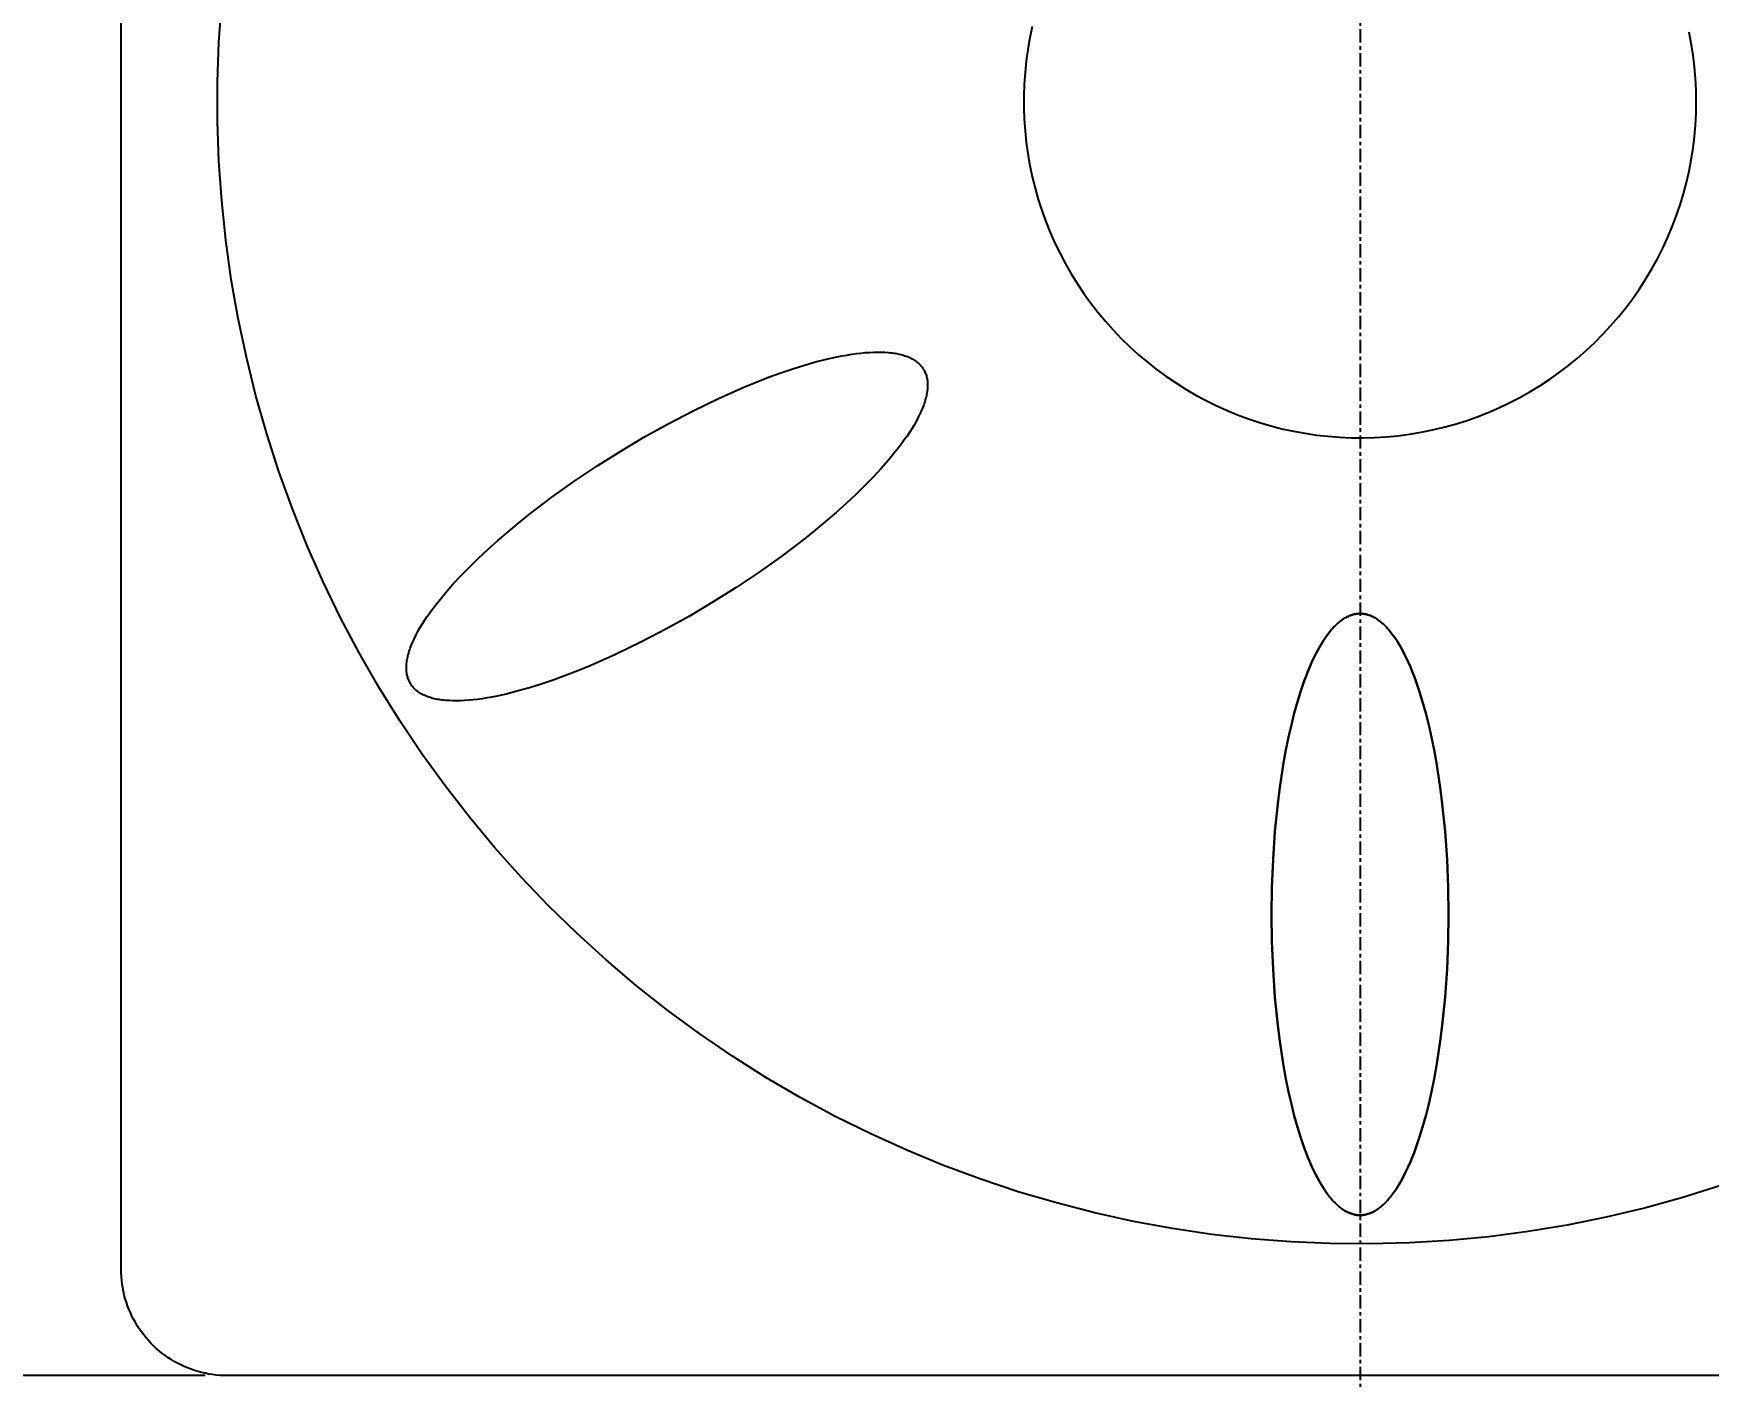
# Model space of a CAD drawing. Header units: millimetres. Extents: x 2219 to 3269, y 1238 to 2723.
# Drawn here: x 2896.67 to 2943.99, y 1645.8 to 1683.75 of the extents above; entities that cross this region are included whole.
import ezdxf

# ---------------------------------------------------------------- set-up
doc = ezdxf.new("R2010")
doc.units = ezdxf.units.MM
doc.linetypes.add('CENTER', pattern=[0.6, 0.375, -0.075, 0.075, -0.075])
for name, color, linetype in [('CEN2', 1, 'Continuous'), ('DIM2', 3, 'Continuous'), ('main', 7, 'Continuous')]:
    doc.layers.add(name, color=color, linetype=linetype)
doc.styles.get("Standard").update_dxf_attribs({"font": 'arial.ttf'})
doc.dimstyles.new('ISO-25', dxfattribs={"dimtxt": 2.5, "dimasz": 2.5, "dimexe": 1.25, "dimexo": 0.625, "dimtad": 1, "dimtxsty": 'Standard', "dimcen": 2.5, "dimadec": 0, "dimazin": 0, "dimtfac": 1, "dimtmove": 0, "dimatfit": 3, "dimfxl": 1, "dimarcsym": 0})

# ---------------------------------------------------------------- blocks, each defined once
blk = doc.blocks.new('*D37')
at = {"layer": 'Defpoints', "color": 0, "transparency": 16777216}
for p in [(2899.15, 1735.823), (2867.06, 1645.823), (2902.15, 1645.823)]:
    blk.add_point(p, dxfattribs=at)
at = {"layer": 'DIM2', "color": 0, "lineweight": -2, "transparency": 16777216}
for p, q in [((2898.525, 1735.823), (2865.81, 1735.823)), ((2867.06, 1723.823), (2867.06, 1657.823)), ((2901.525, 1645.823), (2865.81, 1645.823))]:
    blk.add_line(p, q, dxfattribs=at)
at = {"layer": 'DIM2', "color": 0, "transparency": 16777216}
for points in [[(2865.06, 1723.823), (2869.06, 1723.823), (2867.06, 1735.823)], [(2865.06, 1657.823), (2869.06, 1657.823), (2867.06, 1645.823)]]:
    blk.add_solid(points, dxfattribs=at)
at = {"layer": 'DIM2', "color": 0, "transparency": 16777216, "insert": (2854.401, 1690.823), "char_height": 15, "attachment_point": 5, "rotation": 90}
blk.add_mtext('90', dxfattribs=at)
blk = doc.blocks.new('*D49')
at = {"layer": 'Defpoints', "color": 0, "transparency": 16777216}
for p in [(2986.623, 1683.712), (2881.65, 1681.844), (2986.623, 1605.821)]:
    blk.add_point(p, dxfattribs=at)
at = {"layer": 'DIM2', "color": 0, "lineweight": -2, "transparency": 16777216}
for p, q in [((2986.623, 1683.087), (2986.623, 1604.571)), ((2881.65, 1681.219), (2881.65, 1604.571)), ((2893.65, 1605.821), (2974.623, 1605.821))]:
    blk.add_line(p, q, dxfattribs=at)
at = {"layer": 'DIM2', "color": 0, "transparency": 16777216}
for points in [[(2893.65, 1607.821), (2893.65, 1603.821), (2881.65, 1605.821)], [(2974.623, 1607.821), (2974.623, 1603.821), (2986.623, 1605.821)]]:
    blk.add_solid(points, dxfattribs=at)
at = {"layer": 'DIM2', "color": 0, "transparency": 16777216, "insert": (2934.136, 1618.48), "char_height": 15, "attachment_point": 5}
blk.add_mtext('105', dxfattribs=at)

msp = doc.modelspace()

# ---------------------------------------------------------------- linework, layer by layer
at = {"layer": 'CEN2', "linetype": 'CENTER'}
msp.add_line((2934.15, 1743.942), (2934.15, 1621.343), dxfattribs=at)
at = {"layer": 'main'}
for p, q in [((2899.15, 1648.823), (2899.15, 1735.823)), ((2901.912, 1683.502), (2901.99, 1684.62)), ((2924.891, 1683.948), (2924.822, 1683.625)), ((2943.507, 1683.463), (2943.444, 1683.787)), ((2901.873, 1682.382), (2901.912, 1683.502)), ((2924.765, 1683.301), (2924.72, 1682.974)), ((2924.822, 1683.625), (2924.765, 1683.301)), ((2943.558, 1683.137), (2943.507, 1683.463)), ((2924.72, 1682.974), (2924.686, 1682.646)), ((2943.598, 1682.81), (2943.558, 1683.137)), ((2943.627, 1682.482), (2943.598, 1682.81)), ((2901.873, 1681.262), (2901.873, 1682.382)), ((2924.663, 1682.317), (2924.651, 1681.987)), ((2924.686, 1682.646), (2924.663, 1682.317)), ((2943.644, 1682.152), (2943.627, 1682.482)), ((2924.651, 1681.987), (2924.651, 1681.658)), ((2943.65, 1681.823), (2943.644, 1682.152)), ((2943.644, 1681.493), (2943.65, 1681.823)), ((2924.651, 1681.658), (2924.663, 1681.328)), ((2924.663, 1681.328), (2924.686, 1680.999)), ((2943.627, 1681.163), (2943.644, 1681.493)), ((2901.912, 1680.142), (2901.873, 1681.262)), ((2924.686, 1680.999), (2924.72, 1680.671)), ((2943.558, 1680.508), (2943.598, 1680.835)), ((2943.598, 1680.835), (2943.627, 1681.163)), ((2924.72, 1680.671), (2924.765, 1680.345)), ((2943.507, 1680.182), (2943.558, 1680.508)), ((2901.99, 1679.024), (2901.912, 1680.142)), ((2924.765, 1680.345), (2924.822, 1680.02)), ((2924.822, 1680.02), (2924.891, 1679.697)), ((2943.444, 1679.858), (2943.507, 1680.182)), ((2924.891, 1679.697), (2924.97, 1679.377)), ((2943.286, 1679.218), (2943.371, 1679.537)), ((2943.371, 1679.537), (2943.444, 1679.858)), ((2902.107, 1677.909), (2901.99, 1679.024)), ((2924.97, 1679.377), (2925.06, 1679.06)), ((2925.06, 1679.06), (2925.162, 1678.746)), ((2943.19, 1678.903), (2943.286, 1679.218)), ((2925.162, 1678.746), (2925.274, 1678.436)), ((2942.966, 1678.282), (2943.083, 1678.591)), ((2943.083, 1678.591), (2943.19, 1678.903)), ((2925.274, 1678.436), (2925.397, 1678.13)), ((2925.397, 1678.13), (2925.53, 1677.828)), ((2942.837, 1677.979), (2942.966, 1678.282)), ((2902.262, 1676.8), (2902.107, 1677.909)), ((2925.53, 1677.828), (2925.674, 1677.532)), ((2925.674, 1677.532), (2925.828, 1677.24)), ((2942.55, 1677.385), (2942.699, 1677.679)), ((2942.699, 1677.679), (2942.837, 1677.979)), ((2925.828, 1677.24), (2925.992, 1676.954)), ((2942.222, 1676.813), (2942.391, 1677.096)), ((2942.391, 1677.096), (2942.55, 1677.385)), ((2902.455, 1675.696), (2902.262, 1676.8)), ((2925.992, 1676.954), (2926.166, 1676.674)), ((2926.166, 1676.674), (2926.349, 1676.4)), ((2942.043, 1676.536), (2942.222, 1676.813)), ((2926.349, 1676.4), (2926.542, 1676.132)), ((2926.542, 1676.132), (2926.744, 1675.872)), ((2941.657, 1676.001), (2941.855, 1676.265)), ((2941.855, 1676.265), (2942.043, 1676.536)), ((2902.687, 1674.6), (2902.455, 1675.696)), ((2926.744, 1675.872), (2926.955, 1675.618)), ((2941.235, 1675.494), (2941.451, 1675.744)), ((2941.451, 1675.744), (2941.657, 1676.001)), ((2926.955, 1675.618), (2927.175, 1675.372)), ((2927.175, 1675.372), (2927.403, 1675.134)), ((2940.779, 1675.018), (2941.011, 1675.252)), ((2941.011, 1675.252), (2941.235, 1675.494)), ((2919.654, 1674.663), (2919.789, 1674.685)), ((2919.789, 1674.685), (2919.92, 1674.703)), ((2919.92, 1674.703), (2920.048, 1674.718)), ((2920.048, 1674.718), (2920.172, 1674.73)), ((2920.172, 1674.73), (2920.291, 1674.738)), ((2920.291, 1674.738), (2920.407, 1674.744)), ((2920.407, 1674.744), (2920.518, 1674.746)), ((2920.518, 1674.746), (2920.626, 1674.745)), ((2920.626, 1674.745), (2920.728, 1674.741)), ((2920.728, 1674.741), (2920.827, 1674.734)), ((2920.827, 1674.734), (2920.875, 1674.729)), ((2920.875, 1674.729), (2920.921, 1674.724)), ((2920.921, 1674.724), (2920.967, 1674.717)), ((2920.967, 1674.717), (2921.011, 1674.711)), ((2921.011, 1674.711), (2921.054, 1674.703)), ((2921.054, 1674.703), (2921.096, 1674.695)), ((2921.096, 1674.695), (2921.137, 1674.686)), ((2921.137, 1674.686), (2921.177, 1674.676)), ((2921.177, 1674.676), (2921.216, 1674.666)), ((2927.403, 1675.134), (2927.639, 1674.904)), ((2927.639, 1674.904), (2927.883, 1674.682)), ((2927.883, 1674.682), (2928.135, 1674.469)), ((2940.291, 1674.575), (2940.539, 1674.792)), ((2940.539, 1674.792), (2940.779, 1675.018)), ((2902.957, 1673.512), (2902.687, 1674.6)), ((2917.786, 1674.159), (2918.123, 1674.273)), ((2918.123, 1674.273), (2918.452, 1674.376)), ((2918.452, 1674.376), (2918.77, 1674.467)), ((2918.77, 1674.467), (2919.078, 1674.545)), ((2919.078, 1674.545), (2919.372, 1674.611)), ((2919.372, 1674.611), (2919.515, 1674.639)), ((2919.515, 1674.639), (2919.654, 1674.663)), ((2921.216, 1674.666), (2921.254, 1674.655)), ((2921.254, 1674.655), (2921.291, 1674.643)), ((2921.291, 1674.643), (2921.326, 1674.631)), ((2921.326, 1674.631), (2921.361, 1674.618)), ((2921.361, 1674.618), (2921.394, 1674.604)), ((2921.394, 1674.604), (2921.427, 1674.59)), ((2921.427, 1674.59), (2921.458, 1674.575)), ((2921.458, 1674.575), (2921.488, 1674.559)), ((2921.488, 1674.559), (2921.517, 1674.543)), ((2921.517, 1674.543), (2921.545, 1674.526)), ((2921.545, 1674.526), (2921.572, 1674.509)), ((2921.572, 1674.509), (2921.598, 1674.491)), ((2921.598, 1674.491), (2921.623, 1674.473)), ((2921.623, 1674.473), (2921.647, 1674.454)), ((2921.647, 1674.454), (2921.67, 1674.435)), ((2921.67, 1674.435), (2921.692, 1674.415)), ((2921.692, 1674.415), (2921.713, 1674.394)), ((2921.713, 1674.394), (2921.732, 1674.373)), ((2921.732, 1674.373), (2921.751, 1674.352)), ((2921.751, 1674.352), (2921.769, 1674.33)), ((2921.769, 1674.33), (2921.786, 1674.307)), ((2921.786, 1674.307), (2921.802, 1674.284)), ((2921.802, 1674.284), (2921.817, 1674.261)), ((2921.817, 1674.261), (2921.831, 1674.237)), ((2921.831, 1674.237), (2921.844, 1674.213)), ((2921.844, 1674.213), (2921.856, 1674.187)), ((2928.135, 1674.469), (2928.394, 1674.265)), ((2928.394, 1674.265), (2928.66, 1674.07)), ((2939.774, 1674.166), (2940.036, 1674.366)), ((2940.036, 1674.366), (2940.291, 1674.575)), ((2916.381, 1673.598), (2916.738, 1673.752)), ((2916.738, 1673.752), (2917.092, 1673.897)), ((2917.092, 1673.897), (2917.442, 1674.033)), ((2917.442, 1674.033), (2917.786, 1674.159)), ((2921.856, 1674.187), (2921.868, 1674.162)), ((2921.868, 1674.162), (2921.878, 1674.135)), ((2921.878, 1674.135), (2921.888, 1674.108)), ((2921.888, 1674.108), (2921.897, 1674.08)), ((2921.897, 1674.08), (2921.905, 1674.052)), ((2921.905, 1674.052), (2921.912, 1674.022)), ((2921.912, 1674.022), (2921.918, 1673.993)), ((2921.918, 1673.993), (2921.923, 1673.962)), ((2921.923, 1673.962), (2921.927, 1673.931)), ((2921.927, 1673.931), (2921.93, 1673.899)), ((2921.931, 1673.729), (2921.928, 1673.693)), ((2921.93, 1673.899), (2921.932, 1673.866)), ((2921.933, 1673.764), (2921.931, 1673.729)), ((2921.932, 1673.866), (2921.933, 1673.833)), ((2921.933, 1673.833), (2921.933, 1673.799)), ((2921.933, 1673.799), (2921.933, 1673.764)), ((2928.66, 1674.07), (2928.932, 1673.884)), ((2928.932, 1673.884), (2929.211, 1673.707)), ((2938.947, 1673.623), (2939.229, 1673.794)), ((2939.229, 1673.794), (2939.505, 1673.975)), ((2939.505, 1673.975), (2939.774, 1674.166)), ((2903.264, 1672.434), (2902.957, 1673.512)), ((2915.308, 1673.09), (2916.023, 1673.435)), ((2916.023, 1673.435), (2916.381, 1673.598)), ((2921.838, 1673.296), (2921.823, 1673.253)), ((2921.852, 1673.339), (2921.838, 1673.296)), ((2921.865, 1673.381), (2921.852, 1673.339)), ((2921.876, 1673.422), (2921.865, 1673.381)), ((2921.887, 1673.463), (2921.876, 1673.422)), ((2921.897, 1673.503), (2921.887, 1673.463)), ((2921.905, 1673.542), (2921.897, 1673.503)), ((2921.912, 1673.581), (2921.905, 1673.542)), ((2921.918, 1673.619), (2921.912, 1673.581)), ((2921.924, 1673.657), (2921.918, 1673.619)), ((2921.928, 1673.693), (2921.924, 1673.657)), ((2929.211, 1673.707), (2929.495, 1673.541)), ((2929.495, 1673.541), (2929.786, 1673.384)), ((2929.786, 1673.384), (2930.081, 1673.238)), ((2938.069, 1673.169), (2938.367, 1673.31)), ((2938.367, 1673.31), (2938.66, 1673.461)), ((2938.66, 1673.461), (2938.947, 1673.623)), ((2914.604, 1672.722), (2915.308, 1673.09)), ((2921.607, 1672.786), (2921.55, 1672.685)), ((2921.66, 1672.884), (2921.607, 1672.786)), ((2921.707, 1672.98), (2921.66, 1672.884)), ((2921.751, 1673.074), (2921.707, 1672.98)), ((2921.789, 1673.165), (2921.751, 1673.074)), ((2921.806, 1673.209), (2921.789, 1673.165)), ((2921.823, 1673.253), (2921.806, 1673.209)), ((2930.081, 1673.238), (2930.381, 1673.102)), ((2930.381, 1673.102), (2930.686, 1672.976)), ((2930.686, 1672.976), (2930.995, 1672.861)), ((2930.995, 1672.861), (2931.308, 1672.757)), ((2936.833, 1672.709), (2937.148, 1672.808)), ((2937.148, 1672.808), (2937.459, 1672.918)), ((2937.459, 1672.918), (2937.766, 1673.038)), ((2937.766, 1673.038), (2938.069, 1673.169)), ((2903.608, 1671.368), (2903.264, 1672.434)), ((2913.264, 1671.95), (2913.92, 1672.34)), ((2913.92, 1672.34), (2914.604, 1672.722)), ((2921.351, 1672.371), (2921.275, 1672.262)), ((2921.422, 1672.478), (2921.351, 1672.371)), ((2921.488, 1672.582), (2921.422, 1672.478)), ((2921.55, 1672.685), (2921.488, 1672.582)), ((2931.308, 1672.757), (2931.625, 1672.664)), ((2931.625, 1672.664), (2931.944, 1672.582)), ((2931.944, 1672.582), (2932.266, 1672.511)), ((2932.266, 1672.511), (2932.59, 1672.451)), ((2932.59, 1672.451), (2932.917, 1672.403)), ((2932.917, 1672.403), (2933.244, 1672.366)), ((2933.244, 1672.366), (2933.573, 1672.34)), ((2933.573, 1672.34), (2933.902, 1672.326)), ((2933.902, 1672.326), (2934.232, 1672.323)), ((2934.232, 1672.323), (2934.562, 1672.331)), ((2934.562, 1672.331), (2934.891, 1672.351)), ((2934.891, 1672.351), (2935.219, 1672.383)), ((2935.219, 1672.383), (2935.546, 1672.426)), ((2935.546, 1672.426), (2935.872, 1672.48)), ((2935.872, 1672.48), (2936.195, 1672.545)), ((2936.195, 1672.545), (2936.516, 1672.622)), ((2936.516, 1672.622), (2936.833, 1672.709)), ((2912.618, 1671.542), (2913.264, 1671.95)), ((2921.02, 1671.924), (2920.827, 1671.691)), ((2921.109, 1672.038), (2921.02, 1671.924)), ((2921.194, 1672.151), (2921.109, 1672.038)), ((2921.275, 1672.262), (2921.194, 1672.151)), ((2903.99, 1670.314), (2903.608, 1671.368)), ((2911.967, 1671.106), (2912.618, 1671.542)), ((2920.618, 1671.453), (2920.393, 1671.21)), ((2920.827, 1671.691), (2920.618, 1671.453)), ((2911.32, 1670.645), (2911.967, 1671.106)), ((2920.152, 1670.964), (2919.897, 1670.715)), ((2920.393, 1671.21), (2920.152, 1670.964)), ((2910.688, 1670.165), (2911.32, 1670.645)), ((2919.629, 1670.466), (2919.35, 1670.215)), ((2919.897, 1670.715), (2919.629, 1670.466)), ((2904.407, 1669.275), (2903.99, 1670.314)), ((2910.381, 1669.919), (2910.688, 1670.165)), ((2919.059, 1669.966), (2918.76, 1669.718)), ((2919.35, 1670.215), (2919.059, 1669.966)), ((2909.791, 1669.421), (2910.081, 1669.671)), ((2910.081, 1669.671), (2910.381, 1669.919)), ((2918.453, 1669.472), (2917.82, 1668.992)), ((2918.76, 1669.718), (2918.453, 1669.472)), ((2904.861, 1668.25), (2904.407, 1669.275)), ((2909.243, 1668.921), (2909.511, 1669.171)), ((2909.511, 1669.171), (2909.791, 1669.421)), ((2908.748, 1668.426), (2908.988, 1668.673)), ((2908.988, 1668.673), (2909.243, 1668.921)), ((2917.174, 1668.531), (2916.523, 1668.095)), ((2917.82, 1668.992), (2917.174, 1668.531)), ((2905.349, 1667.241), (2904.861, 1668.25)), ((2908.313, 1667.945), (2908.522, 1668.184)), ((2908.522, 1668.184), (2908.748, 1668.426)), ((2916.523, 1668.095), (2915.877, 1667.687)), ((2907.946, 1667.486), (2908.031, 1667.598)), ((2908.031, 1667.598), (2908.121, 1667.712)), ((2908.121, 1667.712), (2908.313, 1667.945)), ((2915.877, 1667.687), (2915.221, 1667.296)), ((2905.873, 1666.251), (2905.349, 1667.241)), ((2907.652, 1667.054), (2907.719, 1667.159)), ((2907.719, 1667.159), (2907.79, 1667.266)), ((2907.79, 1667.266), (2907.866, 1667.375)), ((2907.866, 1667.375), (2907.946, 1667.486)), ((2915.221, 1667.296), (2914.537, 1666.914)), ((2933.52, 1667.082), (2933.549, 1667.107)), ((2933.549, 1667.107), (2933.52, 1667.082)), ((2933.549, 1667.107), (2933.578, 1667.131)), ((2933.578, 1667.131), (2933.549, 1667.107)), ((2933.578, 1667.131), (2933.608, 1667.154)), ((2933.608, 1667.154), (2933.578, 1667.131)), ((2933.608, 1667.154), (2933.637, 1667.175)), ((2933.637, 1667.175), (2933.608, 1667.154)), ((2933.637, 1667.175), (2933.666, 1667.195)), ((2933.666, 1667.195), (2933.637, 1667.175)), ((2933.666, 1667.195), (2933.695, 1667.214)), ((2933.695, 1667.214), (2933.666, 1667.195)), ((2933.695, 1667.214), (2933.724, 1667.232)), ((2933.724, 1667.232), (2933.695, 1667.214)), ((2933.724, 1667.232), (2933.753, 1667.248)), ((2933.753, 1667.248), (2933.724, 1667.232)), ((2933.753, 1667.248), (2933.782, 1667.263)), ((2933.782, 1667.263), (2933.753, 1667.248)), ((2933.782, 1667.263), (2933.811, 1667.277)), ((2933.811, 1667.277), (2933.782, 1667.263)), ((2933.811, 1667.277), (2933.839, 1667.29)), ((2933.839, 1667.29), (2933.811, 1667.277)), ((2933.839, 1667.29), (2933.868, 1667.302)), ((2933.868, 1667.302), (2933.839, 1667.29)), ((2933.868, 1667.302), (2933.897, 1667.312)), ((2933.897, 1667.312), (2933.868, 1667.302)), ((2933.897, 1667.312), (2933.925, 1667.322)), ((2933.925, 1667.322), (2933.897, 1667.312)), ((2933.925, 1667.322), (2933.954, 1667.33)), ((2933.954, 1667.33), (2933.925, 1667.322)), ((2933.954, 1667.33), (2933.982, 1667.337)), ((2933.982, 1667.337), (2933.954, 1667.33)), ((2933.982, 1667.337), (2934.01, 1667.343)), ((2934.01, 1667.343), (2933.982, 1667.337)), ((2934.01, 1667.343), (2934.038, 1667.348)), ((2934.038, 1667.348), (2934.01, 1667.343)), ((2934.038, 1667.348), (2934.066, 1667.351)), ((2934.066, 1667.351), (2934.038, 1667.348)), ((2934.066, 1667.351), (2934.094, 1667.354)), ((2934.094, 1667.354), (2934.066, 1667.351)), ((2934.094, 1667.354), (2934.122, 1667.355)), ((2934.122, 1667.355), (2934.094, 1667.354)), ((2934.122, 1667.355), (2934.15, 1667.356)), ((2934.15, 1667.356), (2934.122, 1667.355)), ((2934.15, 1667.356), (2934.177, 1667.355)), ((2934.177, 1667.355), (2934.15, 1667.356)), ((2934.177, 1667.355), (2934.205, 1667.354)), ((2934.205, 1667.354), (2934.177, 1667.355)), ((2934.205, 1667.354), (2934.233, 1667.351)), ((2934.233, 1667.351), (2934.205, 1667.354)), ((2934.233, 1667.351), (2934.261, 1667.348)), ((2934.261, 1667.348), (2934.233, 1667.351)), ((2934.261, 1667.348), (2934.289, 1667.343)), ((2934.289, 1667.343), (2934.261, 1667.348)), ((2934.289, 1667.343), (2934.318, 1667.337)), ((2934.318, 1667.337), (2934.289, 1667.343)), ((2934.318, 1667.337), (2934.346, 1667.33)), ((2934.346, 1667.33), (2934.318, 1667.337)), ((2934.346, 1667.33), (2934.374, 1667.322)), ((2934.374, 1667.322), (2934.346, 1667.33)), ((2934.374, 1667.322), (2934.403, 1667.312)), ((2934.403, 1667.312), (2934.374, 1667.322)), ((2934.403, 1667.312), (2934.432, 1667.302)), ((2934.432, 1667.302), (2934.403, 1667.312)), ((2934.432, 1667.302), (2934.46, 1667.29)), ((2934.46, 1667.29), (2934.432, 1667.302)), ((2934.46, 1667.29), (2934.489, 1667.277)), ((2934.489, 1667.277), (2934.46, 1667.29)), ((2934.489, 1667.277), (2934.518, 1667.263)), ((2934.518, 1667.263), (2934.489, 1667.277)), ((2934.518, 1667.263), (2934.547, 1667.248)), ((2934.547, 1667.248), (2934.518, 1667.263)), ((2934.547, 1667.248), (2934.576, 1667.232)), ((2934.576, 1667.232), (2934.547, 1667.248)), ((2934.576, 1667.232), (2934.605, 1667.214)), ((2934.605, 1667.214), (2934.576, 1667.232)), ((2934.605, 1667.214), (2934.634, 1667.195)), ((2934.634, 1667.195), (2934.605, 1667.214)), ((2934.634, 1667.195), (2934.663, 1667.175)), ((2934.663, 1667.175), (2934.634, 1667.195)), ((2934.663, 1667.175), (2934.692, 1667.154)), ((2934.692, 1667.154), (2934.663, 1667.175)), ((2934.692, 1667.154), (2934.721, 1667.131)), ((2934.721, 1667.131), (2934.692, 1667.154)), ((2934.721, 1667.131), (2934.75, 1667.107)), ((2934.75, 1667.107), (2934.721, 1667.131)), ((2934.75, 1667.107), (2934.779, 1667.082)), ((2934.779, 1667.082), (2934.75, 1667.107)), ((2907.39, 1666.563), (2907.433, 1666.656)), ((2907.433, 1666.656), (2907.481, 1666.752)), ((2907.481, 1666.752), (2907.533, 1666.851)), ((2907.533, 1666.851), (2907.59, 1666.951)), ((2907.59, 1666.951), (2907.652, 1667.054)), ((2914.537, 1666.914), (2913.833, 1666.547)), ((2933.115, 1666.593), (2933.172, 1666.679)), ((2933.172, 1666.679), (2933.115, 1666.593)), ((2933.172, 1666.679), (2933.23, 1666.759)), ((2933.23, 1666.759), (2933.172, 1666.679)), ((2933.23, 1666.759), (2933.258, 1666.797)), ((2933.258, 1666.797), (2933.23, 1666.759)), ((2933.258, 1666.797), (2933.287, 1666.834)), ((2933.287, 1666.834), (2933.258, 1666.797)), ((2933.287, 1666.834), (2933.316, 1666.87)), ((2933.316, 1666.87), (2933.287, 1666.834)), ((2933.316, 1666.87), (2933.345, 1666.904)), ((2933.345, 1666.904), (2933.316, 1666.87)), ((2933.345, 1666.904), (2933.374, 1666.937)), ((2933.374, 1666.937), (2933.345, 1666.904)), ((2933.374, 1666.937), (2933.404, 1666.969)), ((2933.404, 1666.969), (2933.374, 1666.937)), ((2933.404, 1666.969), (2933.433, 1666.999)), ((2933.433, 1666.999), (2933.404, 1666.969)), ((2933.433, 1666.999), (2933.462, 1667.028)), ((2933.462, 1667.028), (2933.433, 1666.999)), ((2933.462, 1667.028), (2933.491, 1667.056)), ((2933.491, 1667.056), (2933.462, 1667.028)), ((2933.491, 1667.056), (2933.52, 1667.082)), ((2933.52, 1667.082), (2933.491, 1667.056)), ((2934.779, 1667.082), (2934.808, 1667.056)), ((2934.808, 1667.056), (2934.779, 1667.082)), ((2934.808, 1667.056), (2934.838, 1667.028)), ((2934.838, 1667.028), (2934.808, 1667.056)), ((2934.838, 1667.028), (2934.867, 1666.999)), ((2934.867, 1666.999), (2934.838, 1667.028)), ((2934.867, 1666.999), (2934.896, 1666.969)), ((2934.896, 1666.969), (2934.867, 1666.999)), ((2934.896, 1666.969), (2934.925, 1666.937)), ((2934.925, 1666.937), (2934.896, 1666.969)), ((2934.925, 1666.937), (2934.954, 1666.904)), ((2934.954, 1666.904), (2934.925, 1666.937)), ((2934.954, 1666.904), (2934.983, 1666.87)), ((2934.983, 1666.87), (2934.954, 1666.904)), ((2934.983, 1666.87), (2935.012, 1666.834)), ((2935.012, 1666.834), (2934.983, 1666.87)), ((2935.012, 1666.834), (2935.041, 1666.797)), ((2935.041, 1666.797), (2935.012, 1666.834)), ((2935.041, 1666.797), (2935.07, 1666.759)), ((2935.07, 1666.759), (2935.041, 1666.797)), ((2935.07, 1666.759), (2935.128, 1666.679)), ((2935.128, 1666.679), (2935.07, 1666.759)), ((2935.128, 1666.679), (2935.185, 1666.593)), ((2935.185, 1666.593), (2935.128, 1666.679)), ((2906.43, 1665.279), (2905.873, 1666.251)), ((2907.244, 1666.133), (2907.253, 1666.173)), ((2907.253, 1666.173), (2907.264, 1666.214)), ((2907.264, 1666.214), (2907.276, 1666.255)), ((2907.276, 1666.255), (2907.289, 1666.297)), ((2907.289, 1666.297), (2907.303, 1666.34)), ((2907.303, 1666.34), (2907.318, 1666.383)), ((2907.318, 1666.383), (2907.334, 1666.427)), ((2907.334, 1666.427), (2907.352, 1666.472)), ((2907.352, 1666.472), (2907.39, 1666.563)), ((2913.118, 1666.201), (2912.76, 1666.039)), ((2913.833, 1666.547), (2913.118, 1666.201)), ((2932.836, 1666.087), (2932.89, 1666.199)), ((2932.89, 1666.199), (2932.836, 1666.087)), ((2932.89, 1666.199), (2932.946, 1666.305)), ((2932.946, 1666.305), (2932.89, 1666.199)), ((2932.946, 1666.305), (2933.002, 1666.406)), ((2933.002, 1666.406), (2932.946, 1666.305)), ((2933.002, 1666.406), (2933.058, 1666.503)), ((2933.058, 1666.503), (2933.002, 1666.406)), ((2933.058, 1666.503), (2933.115, 1666.593)), ((2933.115, 1666.593), (2933.058, 1666.503)), ((2935.185, 1666.593), (2935.242, 1666.503)), ((2935.242, 1666.503), (2935.185, 1666.593)), ((2935.242, 1666.503), (2935.298, 1666.406)), ((2935.298, 1666.406), (2935.242, 1666.503)), ((2935.298, 1666.406), (2935.354, 1666.305)), ((2935.354, 1666.305), (2935.298, 1666.406)), ((2935.354, 1666.305), (2935.409, 1666.199)), ((2935.409, 1666.199), (2935.354, 1666.305)), ((2935.409, 1666.199), (2935.464, 1666.087)), ((2935.464, 1666.087), (2935.409, 1666.199)), ((2907.207, 1665.837), (2907.208, 1665.872)), ((2907.207, 1665.803), (2907.207, 1665.837)), ((2907.208, 1665.77), (2907.207, 1665.803)), ((2907.208, 1665.872), (2907.21, 1665.907)), ((2907.21, 1665.738), (2907.208, 1665.77)), ((2907.21, 1665.907), (2907.213, 1665.943)), ((2907.213, 1665.706), (2907.21, 1665.738)), ((2907.213, 1665.943), (2907.217, 1665.98)), ((2907.218, 1665.674), (2907.213, 1665.706)), ((2907.217, 1665.98), (2907.222, 1666.017)), ((2907.222, 1666.017), (2907.228, 1666.055)), ((2907.228, 1666.055), (2907.236, 1666.094)), ((2907.236, 1666.094), (2907.244, 1666.133)), ((2912.049, 1665.739), (2911.699, 1665.603)), ((2912.403, 1665.884), (2912.049, 1665.739)), ((2912.76, 1666.039), (2912.403, 1665.884)), ((2932.625, 1665.591), (2932.676, 1665.722)), ((2932.676, 1665.722), (2932.625, 1665.591)), ((2932.676, 1665.722), (2932.729, 1665.849)), ((2932.729, 1665.849), (2932.676, 1665.722)), ((2932.729, 1665.849), (2932.782, 1665.97)), ((2932.782, 1665.97), (2932.729, 1665.849)), ((2932.782, 1665.97), (2932.836, 1666.087)), ((2932.836, 1666.087), (2932.782, 1665.97)), ((2935.464, 1666.087), (2935.518, 1665.97)), ((2935.518, 1665.97), (2935.464, 1666.087)), ((2935.518, 1665.97), (2935.571, 1665.849)), ((2935.571, 1665.849), (2935.518, 1665.97)), ((2935.571, 1665.849), (2935.623, 1665.722)), ((2935.623, 1665.722), (2935.571, 1665.849)), ((2935.623, 1665.722), (2935.675, 1665.591)), ((2935.675, 1665.591), (2935.623, 1665.722)), ((2907.021, 1664.327), (2906.43, 1665.279)), ((2907.223, 1665.644), (2907.218, 1665.674)), ((2907.229, 1665.614), (2907.223, 1665.644)), ((2907.236, 1665.585), (2907.229, 1665.614)), ((2907.244, 1665.556), (2907.236, 1665.585)), ((2907.252, 1665.529), (2907.244, 1665.556)), ((2907.262, 1665.501), (2907.252, 1665.529)), ((2907.273, 1665.475), (2907.262, 1665.501)), ((2907.284, 1665.449), (2907.273, 1665.475)), ((2907.297, 1665.424), (2907.284, 1665.449)), ((2907.31, 1665.399), (2907.297, 1665.424)), ((2907.324, 1665.375), (2907.31, 1665.399)), ((2907.339, 1665.352), (2907.324, 1665.375)), ((2907.355, 1665.329), (2907.339, 1665.352)), ((2907.371, 1665.307), (2907.355, 1665.329)), ((2907.389, 1665.285), (2907.371, 1665.307)), ((2907.408, 1665.263), (2907.389, 1665.285)), ((2907.428, 1665.242), (2907.408, 1665.263)), ((2907.449, 1665.222), (2907.428, 1665.242)), ((2907.471, 1665.202), (2907.449, 1665.222)), ((2910.689, 1665.26), (2910.37, 1665.17)), ((2911.017, 1665.363), (2910.689, 1665.26)), ((2911.354, 1665.478), (2911.017, 1665.363)), ((2911.699, 1665.603), (2911.354, 1665.478)), ((2932.476, 1665.169), (2932.574, 1665.455)), ((2932.574, 1665.455), (2932.476, 1665.169)), ((2932.574, 1665.455), (2932.625, 1665.591)), ((2932.625, 1665.591), (2932.574, 1665.455)), ((2935.675, 1665.591), (2935.726, 1665.455)), ((2935.726, 1665.455), (2935.675, 1665.591)), ((2935.726, 1665.455), (2935.824, 1665.169)), ((2935.824, 1665.169), (2935.726, 1665.455)), ((2907.493, 1665.182), (2907.471, 1665.202)), ((2907.517, 1665.163), (2907.493, 1665.182)), ((2907.542, 1665.145), (2907.517, 1665.163)), ((2907.568, 1665.127), (2907.542, 1665.145)), ((2907.595, 1665.11), (2907.568, 1665.127)), ((2907.623, 1665.093), (2907.595, 1665.11)), ((2907.652, 1665.077), (2907.623, 1665.093)), ((2907.683, 1665.062), (2907.652, 1665.077)), ((2907.714, 1665.047), (2907.683, 1665.062)), ((2907.746, 1665.033), (2907.714, 1665.047)), ((2907.78, 1665.019), (2907.746, 1665.033)), ((2907.814, 1665.006), (2907.78, 1665.019)), ((2907.85, 1664.994), (2907.814, 1665.006)), ((2907.886, 1664.982), (2907.85, 1664.994)), ((2907.924, 1664.971), (2907.886, 1664.982)), ((2907.963, 1664.96), (2907.924, 1664.971)), ((2908.003, 1664.951), (2907.963, 1664.96)), ((2908.044, 1664.942), (2908.003, 1664.951)), ((2908.086, 1664.933), (2908.044, 1664.942)), ((2908.13, 1664.926), (2908.086, 1664.933)), ((2908.174, 1664.919), (2908.13, 1664.926)), ((2908.219, 1664.913), (2908.174, 1664.919)), ((2908.266, 1664.907), (2908.219, 1664.913)), ((2908.314, 1664.903), (2908.266, 1664.907)), ((2908.412, 1664.896), (2908.314, 1664.903)), ((2908.515, 1664.892), (2908.412, 1664.896)), ((2908.622, 1664.891), (2908.515, 1664.892)), ((2908.733, 1664.893), (2908.622, 1664.891)), ((2908.849, 1664.898), (2908.733, 1664.893)), ((2908.969, 1664.907), (2908.849, 1664.898)), ((2909.092, 1664.918), (2908.969, 1664.907)), ((2909.22, 1664.933), (2909.092, 1664.918)), ((2909.352, 1664.952), (2909.22, 1664.933)), ((2909.487, 1664.973), (2909.352, 1664.952)), ((2909.626, 1664.998), (2909.487, 1664.973)), ((2909.768, 1665.026), (2909.626, 1664.998)), ((2910.063, 1665.091), (2909.768, 1665.026)), ((2910.37, 1665.17), (2910.063, 1665.091)), ((2932.293, 1664.547), (2932.382, 1664.866)), ((2932.382, 1664.866), (2932.293, 1664.547)), ((2932.382, 1664.866), (2932.476, 1665.169)), ((2932.476, 1665.169), (2932.382, 1664.866)), ((2935.824, 1665.169), (2935.918, 1664.866)), ((2935.918, 1664.866), (2935.824, 1665.169)), ((2935.918, 1664.866), (2936.007, 1664.547)), ((2936.007, 1664.547), (2935.918, 1664.866)), ((2907.645, 1663.396), (2907.021, 1664.327)), ((2932.209, 1664.214), (2932.293, 1664.547)), ((2932.293, 1664.547), (2932.209, 1664.214)), ((2936.007, 1664.547), (2936.091, 1664.214)), ((2936.091, 1664.214), (2936.007, 1664.547)), ((2932.057, 1663.507), (2932.13, 1663.866)), ((2932.13, 1663.866), (2932.057, 1663.507)), ((2932.13, 1663.866), (2932.209, 1664.214)), ((2932.209, 1664.214), (2932.13, 1663.866)), ((2936.091, 1664.214), (2936.169, 1663.866)), ((2936.169, 1663.866), (2936.091, 1664.214)), ((2936.169, 1663.866), (2936.242, 1663.507)), ((2936.242, 1663.507), (2936.169, 1663.866)), ((2908.3, 1662.487), (2907.645, 1663.396)), ((2931.99, 1663.138), (2932.057, 1663.507)), ((2932.057, 1663.507), (2931.99, 1663.138)), ((2936.242, 1663.507), (2936.309, 1663.138)), ((2936.309, 1663.138), (2936.242, 1663.507)), ((2931.929, 1662.76), (2931.99, 1663.138)), ((2931.99, 1663.138), (2931.929, 1662.76)), ((2936.309, 1663.138), (2936.37, 1662.76)), ((2936.37, 1662.76), (2936.309, 1663.138)), ((2908.987, 1661.601), (2908.3, 1662.487)), ((2931.825, 1661.985), (2931.874, 1662.375)), ((2931.874, 1662.375), (2931.825, 1661.985)), ((2931.874, 1662.375), (2931.929, 1662.76)), ((2931.929, 1662.76), (2931.874, 1662.375)), ((2936.37, 1662.76), (2936.425, 1662.375)), ((2936.425, 1662.375), (2936.37, 1662.76)), ((2936.425, 1662.375), (2936.474, 1661.985)), ((2936.474, 1661.985), (2936.425, 1662.375)), ((2931.746, 1661.195), (2931.825, 1661.985)), ((2931.825, 1661.985), (2931.746, 1661.195)), ((2936.474, 1661.985), (2936.553, 1661.195)), ((2936.553, 1661.195), (2936.474, 1661.985)), ((2909.704, 1660.74), (2908.987, 1661.601)), ((2931.691, 1660.403), (2931.746, 1661.195)), ((2931.746, 1661.195), (2931.691, 1660.403)), ((2936.553, 1661.195), (2936.608, 1660.403)), ((2936.608, 1660.403), (2936.553, 1661.195)), ((2910.45, 1659.904), (2909.704, 1660.74)), ((2931.66, 1659.62), (2931.691, 1660.403)), ((2931.691, 1660.403), (2931.66, 1659.62)), ((2936.608, 1660.403), (2936.64, 1659.62)), ((2936.64, 1659.62), (2936.608, 1660.403)), ((2911.225, 1659.095), (2910.45, 1659.904)), ((2931.65, 1658.856), (2931.66, 1659.62)), ((2931.66, 1659.62), (2931.65, 1658.856)), ((2936.64, 1659.62), (2936.65, 1658.856)), ((2936.65, 1658.856), (2936.64, 1659.62)), ((2912.028, 1658.313), (2911.225, 1659.095)), ((2931.66, 1658.092), (2931.65, 1658.856)), ((2931.65, 1658.856), (2931.66, 1658.092)), ((2936.65, 1658.856), (2936.64, 1658.092)), ((2936.64, 1658.092), (2936.65, 1658.856)), ((2912.857, 1657.559), (2912.028, 1658.313)), ((2931.691, 1657.309), (2931.66, 1658.092)), ((2931.66, 1658.092), (2931.691, 1657.309)), ((2936.64, 1658.092), (2936.608, 1657.309)), ((2936.608, 1657.309), (2936.64, 1658.092)), ((2913.712, 1656.835), (2912.857, 1657.559)), ((2931.746, 1656.517), (2931.691, 1657.309)), ((2931.691, 1657.309), (2931.746, 1656.517)), ((2936.608, 1657.309), (2936.553, 1656.517)), ((2936.553, 1656.517), (2936.608, 1657.309)), ((2914.592, 1656.141), (2913.712, 1656.835)), ((2931.825, 1655.727), (2931.746, 1656.517)), ((2931.746, 1656.517), (2931.825, 1655.727)), ((2936.553, 1656.517), (2936.474, 1655.727)), ((2936.474, 1655.727), (2936.553, 1656.517)), ((2915.495, 1655.477), (2914.592, 1656.141)), ((2916.42, 1654.846), (2915.495, 1655.477)), ((2931.874, 1655.337), (2931.825, 1655.727)), ((2931.825, 1655.727), (2931.874, 1655.337)), ((2931.929, 1654.952), (2931.874, 1655.337)), ((2931.874, 1655.337), (2931.929, 1654.952)), ((2936.425, 1655.337), (2936.37, 1654.952)), ((2936.37, 1654.952), (2936.425, 1655.337)), ((2936.474, 1655.727), (2936.425, 1655.337)), ((2936.425, 1655.337), (2936.474, 1655.727)), ((2917.367, 1654.247), (2916.42, 1654.846)), ((2931.99, 1654.574), (2931.929, 1654.952)), ((2931.929, 1654.952), (2931.99, 1654.574)), ((2936.37, 1654.952), (2936.309, 1654.574)), ((2936.309, 1654.574), (2936.37, 1654.952)), ((2932.057, 1654.205), (2931.99, 1654.574)), ((2931.99, 1654.574), (2932.057, 1654.205)), ((2936.309, 1654.574), (2936.242, 1654.205)), ((2936.242, 1654.205), (2936.309, 1654.574)), ((2918.334, 1653.681), (2917.367, 1654.247)), ((2932.13, 1653.846), (2932.057, 1654.205)), ((2932.057, 1654.205), (2932.13, 1653.846)), ((2936.242, 1654.205), (2936.169, 1653.846)), ((2936.169, 1653.846), (2936.242, 1654.205)), ((2919.321, 1653.149), (2918.334, 1653.681)), ((2932.209, 1653.498), (2932.13, 1653.846)), ((2932.13, 1653.846), (2932.209, 1653.498)), ((2932.293, 1653.165), (2932.209, 1653.498)), ((2932.209, 1653.498), (2932.293, 1653.165)), ((2936.091, 1653.498), (2936.007, 1653.165)), ((2936.007, 1653.165), (2936.091, 1653.498)), ((2936.169, 1653.846), (2936.091, 1653.498)), ((2936.091, 1653.498), (2936.169, 1653.846)), ((2920.325, 1652.651), (2919.321, 1653.149)), ((2932.382, 1652.846), (2932.293, 1653.165)), ((2932.293, 1653.165), (2932.382, 1652.846)), ((2936.007, 1653.165), (2935.918, 1652.846)), ((2935.918, 1652.846), (2936.007, 1653.165)), ((2921.346, 1652.189), (2920.325, 1652.651)), ((2932.476, 1652.543), (2932.382, 1652.846)), ((2932.382, 1652.846), (2932.476, 1652.543)), ((2932.574, 1652.257), (2932.476, 1652.543)), ((2932.476, 1652.543), (2932.574, 1652.257)), ((2935.824, 1652.543), (2935.726, 1652.257)), ((2935.726, 1652.257), (2935.824, 1652.543)), ((2935.918, 1652.846), (2935.824, 1652.543)), ((2935.824, 1652.543), (2935.918, 1652.846)), ((2922.382, 1651.763), (2921.346, 1652.189)), ((2932.625, 1652.121), (2932.574, 1652.257)), ((2932.574, 1652.257), (2932.625, 1652.121)), ((2932.676, 1651.99), (2932.625, 1652.121)), ((2932.625, 1652.121), (2932.676, 1651.99)), ((2932.729, 1651.863), (2932.676, 1651.99)), ((2932.676, 1651.99), (2932.729, 1651.863)), ((2935.623, 1651.99), (2935.571, 1651.863)), ((2935.571, 1651.863), (2935.623, 1651.99)), ((2935.675, 1652.121), (2935.623, 1651.99)), ((2935.623, 1651.99), (2935.675, 1652.121)), ((2935.726, 1652.257), (2935.675, 1652.121)), ((2935.675, 1652.121), (2935.726, 1652.257)), ((2923.432, 1651.372), (2922.382, 1651.763)), ((2932.782, 1651.742), (2932.729, 1651.863)), ((2932.729, 1651.863), (2932.782, 1651.742)), ((2932.836, 1651.625), (2932.782, 1651.742)), ((2932.782, 1651.742), (2932.836, 1651.625)), ((2932.89, 1651.513), (2932.836, 1651.625)), ((2932.836, 1651.625), (2932.89, 1651.513)), ((2932.946, 1651.407), (2932.89, 1651.513)), ((2932.89, 1651.513), (2932.946, 1651.407)), ((2935.409, 1651.513), (2935.354, 1651.407)), ((2935.354, 1651.407), (2935.409, 1651.513)), ((2935.464, 1651.625), (2935.409, 1651.513)), ((2935.409, 1651.513), (2935.464, 1651.625)), ((2935.518, 1651.742), (2935.464, 1651.625)), ((2935.464, 1651.625), (2935.518, 1651.742)), ((2935.571, 1651.863), (2935.518, 1651.742)), ((2935.518, 1651.742), (2935.571, 1651.863)), ((2924.495, 1651.019), (2923.432, 1651.372)), ((2925.57, 1650.702), (2924.495, 1651.019)), ((2933.002, 1651.306), (2932.946, 1651.407)), ((2932.946, 1651.407), (2933.002, 1651.306)), ((2933.058, 1651.21), (2933.002, 1651.306)), ((2933.002, 1651.306), (2933.058, 1651.21)), ((2933.115, 1651.119), (2933.058, 1651.21)), ((2933.058, 1651.21), (2933.115, 1651.119)), ((2933.172, 1651.033), (2933.115, 1651.119)), ((2933.115, 1651.119), (2933.172, 1651.033)), ((2933.23, 1650.953), (2933.172, 1651.033)), ((2933.172, 1651.033), (2933.23, 1650.953)), ((2935.128, 1651.033), (2935.07, 1650.953)), ((2935.07, 1650.953), (2935.128, 1651.033)), ((2935.185, 1651.119), (2935.128, 1651.033)), ((2935.128, 1651.033), (2935.185, 1651.119)), ((2935.242, 1651.21), (2935.185, 1651.119)), ((2935.185, 1651.119), (2935.242, 1651.21)), ((2935.298, 1651.306), (2935.242, 1651.21)), ((2935.242, 1651.21), (2935.298, 1651.306)), ((2935.354, 1651.407), (2935.298, 1651.306)), ((2935.298, 1651.306), (2935.354, 1651.407)), ((2944.339, 1651.191), (2943.27, 1650.856)), ((2926.656, 1650.423), (2925.57, 1650.702)), ((2933.258, 1650.915), (2933.23, 1650.953)), ((2933.23, 1650.953), (2933.258, 1650.915)), ((2933.287, 1650.878), (2933.258, 1650.915)), ((2933.258, 1650.915), (2933.287, 1650.878)), ((2933.316, 1650.842), (2933.287, 1650.878)), ((2933.287, 1650.878), (2933.316, 1650.842)), ((2933.345, 1650.808), (2933.316, 1650.842)), ((2933.316, 1650.842), (2933.345, 1650.808)), ((2933.374, 1650.775), (2933.345, 1650.808)), ((2933.345, 1650.808), (2933.374, 1650.775)), ((2933.404, 1650.743), (2933.374, 1650.775)), ((2933.374, 1650.775), (2933.404, 1650.743)), ((2933.433, 1650.713), (2933.404, 1650.743)), ((2933.404, 1650.743), (2933.433, 1650.713)), ((2933.462, 1650.684), (2933.433, 1650.713)), ((2933.433, 1650.713), (2933.462, 1650.684)), ((2933.491, 1650.656), (2933.462, 1650.684)), ((2933.462, 1650.684), (2933.491, 1650.656)), ((2933.52, 1650.63), (2933.491, 1650.656)), ((2933.491, 1650.656), (2933.52, 1650.63)), ((2933.549, 1650.605), (2933.52, 1650.63)), ((2933.52, 1650.63), (2933.549, 1650.605)), ((2933.578, 1650.581), (2933.549, 1650.605)), ((2933.549, 1650.605), (2933.578, 1650.581)), ((2933.608, 1650.558), (2933.578, 1650.581)), ((2933.578, 1650.581), (2933.608, 1650.558)), ((2933.637, 1650.537), (2933.608, 1650.558)), ((2933.608, 1650.558), (2933.637, 1650.537)), ((2934.692, 1650.558), (2934.663, 1650.537)), ((2934.663, 1650.537), (2934.692, 1650.558)), ((2934.721, 1650.581), (2934.692, 1650.558)), ((2934.692, 1650.558), (2934.721, 1650.581)), ((2934.75, 1650.605), (2934.721, 1650.581)), ((2934.721, 1650.581), (2934.75, 1650.605)), ((2934.779, 1650.63), (2934.75, 1650.605)), ((2934.75, 1650.605), (2934.779, 1650.63)), ((2934.808, 1650.656), (2934.779, 1650.63)), ((2934.779, 1650.63), (2934.808, 1650.656)), ((2934.838, 1650.684), (2934.808, 1650.656)), ((2934.808, 1650.656), (2934.838, 1650.684)), ((2934.867, 1650.713), (2934.838, 1650.684)), ((2934.838, 1650.684), (2934.867, 1650.713)), ((2934.896, 1650.743), (2934.867, 1650.713)), ((2934.867, 1650.713), (2934.896, 1650.743)), ((2934.925, 1650.775), (2934.896, 1650.743)), ((2934.896, 1650.743), (2934.925, 1650.775)), ((2934.954, 1650.808), (2934.925, 1650.775)), ((2934.925, 1650.775), (2934.954, 1650.808)), ((2934.983, 1650.842), (2934.954, 1650.808)), ((2934.954, 1650.808), (2934.983, 1650.842)), ((2935.012, 1650.878), (2934.983, 1650.842)), ((2934.983, 1650.842), (2935.012, 1650.878)), ((2935.041, 1650.915), (2935.012, 1650.878)), ((2935.012, 1650.878), (2935.041, 1650.915)), ((2935.07, 1650.953), (2935.041, 1650.915)), ((2935.041, 1650.915), (2935.07, 1650.953)), ((2942.19, 1650.558), (2941.1, 1650.298)), ((2943.27, 1650.856), (2942.19, 1650.558)), ((2927.75, 1650.182), (2926.656, 1650.423)), ((2928.852, 1649.979), (2927.75, 1650.182)), ((2933.666, 1650.517), (2933.637, 1650.537)), ((2933.637, 1650.537), (2933.666, 1650.517)), ((2933.695, 1650.498), (2933.666, 1650.517)), ((2933.666, 1650.517), (2933.695, 1650.498)), ((2933.724, 1650.48), (2933.695, 1650.498)), ((2933.695, 1650.498), (2933.724, 1650.48)), ((2933.753, 1650.464), (2933.724, 1650.48)), ((2933.724, 1650.48), (2933.753, 1650.464)), ((2933.782, 1650.449), (2933.753, 1650.464)), ((2933.753, 1650.464), (2933.782, 1650.449)), ((2933.811, 1650.435), (2933.782, 1650.449)), ((2933.782, 1650.449), (2933.811, 1650.435)), ((2933.839, 1650.422), (2933.811, 1650.435)), ((2933.811, 1650.435), (2933.839, 1650.422)), ((2933.868, 1650.41), (2933.839, 1650.422)), ((2933.839, 1650.422), (2933.868, 1650.41)), ((2933.897, 1650.4), (2933.868, 1650.41)), ((2933.868, 1650.41), (2933.897, 1650.4)), ((2933.925, 1650.39), (2933.897, 1650.4)), ((2933.897, 1650.4), (2933.925, 1650.39)), ((2933.954, 1650.382), (2933.925, 1650.39)), ((2933.925, 1650.39), (2933.954, 1650.382)), ((2933.982, 1650.375), (2933.954, 1650.382)), ((2933.954, 1650.382), (2933.982, 1650.375)), ((2934.01, 1650.369), (2933.982, 1650.375)), ((2933.982, 1650.375), (2934.01, 1650.369)), ((2934.038, 1650.364), (2934.01, 1650.369)), ((2934.01, 1650.369), (2934.038, 1650.364)), ((2934.066, 1650.361), (2934.038, 1650.364)), ((2934.038, 1650.364), (2934.066, 1650.361)), ((2934.094, 1650.358), (2934.066, 1650.361)), ((2934.066, 1650.361), (2934.094, 1650.358)), ((2934.122, 1650.357), (2934.094, 1650.358)), ((2934.094, 1650.358), (2934.122, 1650.357)), ((2934.15, 1650.356), (2934.122, 1650.357)), ((2934.122, 1650.357), (2934.15, 1650.356)), ((2934.177, 1650.357), (2934.15, 1650.356)), ((2934.15, 1650.356), (2934.177, 1650.357)), ((2934.205, 1650.358), (2934.177, 1650.357)), ((2934.177, 1650.357), (2934.205, 1650.358)), ((2934.233, 1650.361), (2934.205, 1650.358)), ((2934.205, 1650.358), (2934.233, 1650.361)), ((2934.261, 1650.364), (2934.233, 1650.361)), ((2934.233, 1650.361), (2934.261, 1650.364)), ((2934.289, 1650.369), (2934.261, 1650.364)), ((2934.261, 1650.364), (2934.289, 1650.369)), ((2934.318, 1650.375), (2934.289, 1650.369)), ((2934.289, 1650.369), (2934.318, 1650.375)), ((2934.346, 1650.382), (2934.318, 1650.375)), ((2934.318, 1650.375), (2934.346, 1650.382)), ((2934.374, 1650.39), (2934.346, 1650.382)), ((2934.346, 1650.382), (2934.374, 1650.39)), ((2934.403, 1650.4), (2934.374, 1650.39)), ((2934.374, 1650.39), (2934.403, 1650.4)), ((2934.432, 1650.41), (2934.403, 1650.4)), ((2934.403, 1650.4), (2934.432, 1650.41)), ((2934.46, 1650.422), (2934.432, 1650.41)), ((2934.432, 1650.41), (2934.46, 1650.422)), ((2934.489, 1650.435), (2934.46, 1650.422)), ((2934.46, 1650.422), (2934.489, 1650.435)), ((2934.518, 1650.449), (2934.489, 1650.435)), ((2934.489, 1650.435), (2934.518, 1650.449)), ((2934.547, 1650.464), (2934.518, 1650.449)), ((2934.518, 1650.449), (2934.547, 1650.464)), ((2934.576, 1650.48), (2934.547, 1650.464)), ((2934.547, 1650.464), (2934.576, 1650.48)), ((2934.605, 1650.498), (2934.576, 1650.48)), ((2934.576, 1650.48), (2934.605, 1650.498)), ((2934.634, 1650.517), (2934.605, 1650.498)), ((2934.605, 1650.498), (2934.634, 1650.517)), ((2934.663, 1650.537), (2934.634, 1650.517)), ((2934.634, 1650.517), (2934.663, 1650.537)), ((2940.001, 1650.076), (2938.896, 1649.892)), ((2941.1, 1650.298), (2940.001, 1650.076)), ((2929.96, 1649.814), (2928.852, 1649.979)), ((2931.074, 1649.688), (2929.96, 1649.814)), ((2932.191, 1649.601), (2931.074, 1649.688)), ((2933.31, 1649.552), (2932.191, 1649.601)), ((2936.67, 1649.64), (2935.551, 1649.572)), ((2937.785, 1649.746), (2936.67, 1649.64)), ((2938.896, 1649.892), (2937.785, 1649.746)), ((2934.431, 1649.542), (2933.31, 1649.552)), ((2935.551, 1649.572), (2934.431, 1649.542)), ((2899.152, 1648.718), (2899.15, 1648.823)), ((2899.157, 1648.613), (2899.152, 1648.718)), ((2899.167, 1648.509), (2899.157, 1648.613)), ((2899.179, 1648.405), (2899.167, 1648.509)), ((2899.196, 1648.302), (2899.179, 1648.405)), ((2899.216, 1648.199), (2899.196, 1648.302)), ((2899.239, 1648.097), (2899.216, 1648.199)), ((2899.266, 1647.996), (2899.239, 1648.097)), ((2899.297, 1647.896), (2899.266, 1647.996)), ((2899.331, 1647.797), (2899.297, 1647.896)), ((2899.369, 1647.699), (2899.331, 1647.797)), ((2899.409, 1647.602), (2899.369, 1647.699)), ((2899.454, 1647.507), (2899.409, 1647.602)), ((2899.501, 1647.414), (2899.454, 1647.507)), ((2899.552, 1647.323), (2899.501, 1647.414)), ((2899.606, 1647.233), (2899.552, 1647.323)), ((2899.663, 1647.145), (2899.606, 1647.233)), ((2899.723, 1647.059), (2899.663, 1647.145)), ((2899.786, 1646.976), (2899.723, 1647.059)), ((2899.852, 1646.894), (2899.786, 1646.976)), ((2899.921, 1646.815), (2899.852, 1646.894)), ((2899.992, 1646.739), (2899.921, 1646.815)), ((2900.066, 1646.665), (2899.992, 1646.739)), ((2900.143, 1646.593), (2900.066, 1646.665)), ((2900.222, 1646.524), (2900.143, 1646.593)), ((2900.303, 1646.459), (2900.222, 1646.524)), ((2900.387, 1646.396), (2900.303, 1646.459)), ((2900.473, 1646.335), (2900.387, 1646.396)), ((2900.56, 1646.278), (2900.473, 1646.335)), ((2900.65, 1646.225), (2900.56, 1646.278)), ((2900.742, 1646.174), (2900.65, 1646.225)), ((2900.835, 1646.126), (2900.742, 1646.174)), ((2900.93, 1646.082), (2900.835, 1646.126)), ((2901.026, 1646.041), (2900.93, 1646.082)), ((2901.124, 1646.004), (2901.026, 1646.041)), ((2901.223, 1645.969), (2901.124, 1646.004)), ((2901.323, 1645.939), (2901.223, 1645.969)), ((2901.424, 1645.912), (2901.323, 1645.939)), ((2901.526, 1645.888), (2901.424, 1645.912)), ((2901.629, 1645.868), (2901.526, 1645.888)), ((2901.733, 1645.852), (2901.629, 1645.868)), ((2901.836, 1645.839), (2901.733, 1645.852)), ((2901.941, 1645.83), (2901.836, 1645.839)), ((2902.045, 1645.824), (2901.941, 1645.83)), ((2902.15, 1645.823), (2902.045, 1645.824)), ((2966.15, 1645.823), (2902.15, 1645.823))]:
    msp.add_line(p, q, dxfattribs=at)

# ---------------------------------------------------------------- dimensions: what is measured, and where the dimension line sits
at = {"layer": 'DIM2', "color": 3}
dim = msp.add_linear_dim(base=(2867.06, 1645.823), p1=(2899.15, 1735.823), p2=(2902.15, 1645.823), angle=90, dimstyle='ISO-25', override={"dimtxt": 15, "dimasz": 12, "dimgap": 5, "dimdec": 0, "dimtix": 0, "dimtmove": 0}, dxfattribs=at)
dim.commit()
dim.dimension.update_dxf_attribs({"geometry": '*D37', "text_midpoint": (2854.401, 1690.823)})
dim = msp.add_linear_dim(base=(2986.623, 1605.821), p1=(2881.65, 1681.844), p2=(2986.623, 1683.712), dimstyle='ISO-25', override={"dimtxt": 15, "dimasz": 12, "dimgap": 5, "dimdec": 0, "dimtix": 0, "dimtmove": 0}, dxfattribs=at)
dim.commit()
dim.dimension.update_dxf_attribs({"geometry": '*D49', "text_midpoint": (2934.136, 1618.48)})

doc.saveas('drawing.dxf')
